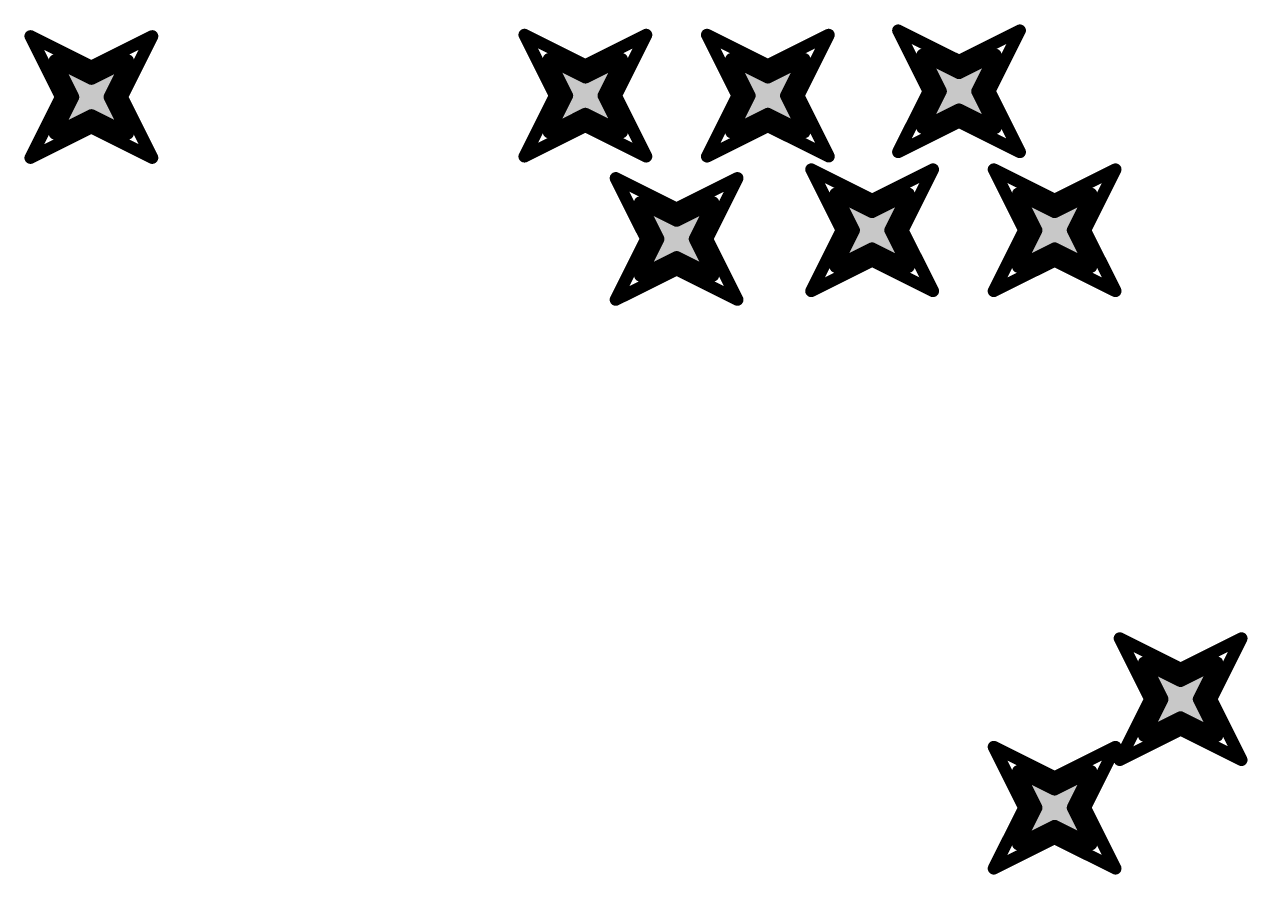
# Model space of a CAD drawing. Header units: inches. Extents: x 0 to 17, y 0 to 4.
# Drawn here: x 2.9025 to 3.1795, y 0.7959 to 0.9886 of the extents above; entities that cross this region are included whole.
import ezdxf

# ---------------------------------------------------------------- set-up
doc = ezdxf.new("R2010")
doc.units = ezdxf.units.IN
doc.header["$MEASUREMENT"] = 0
doc.layers.add('Drill Drawing', color=1, linetype='Continuous')
doc.layers.add('Via Holes', color=16, linetype='Continuous')

msp = doc.modelspace()

# ---------------------------------------------------------------- hatches: boundary and pattern name
at = {"layer": 'Via Holes'}
h = msp.add_hatch(color=7, dxfattribs=at)
edge = h.paths.add_edge_path()
edge.add_arc((3.11417, 0.97343), 0.00787, 0, 360)
h = msp.add_hatch(color=7, dxfattribs=at)
edge = h.paths.add_edge_path()
edge.add_arc((2.91763, 0.97213), 0.00787, 0, 360)
h = msp.add_hatch(color=7, dxfattribs=at)
edge = h.paths.add_edge_path()
edge.add_arc((3.02953, 0.97244), 0.00787, 0, 360)
h = msp.add_hatch(color=7, dxfattribs=at)
edge = h.paths.add_edge_path()
edge.add_arc((3.07087, 0.97244), 0.00787, 0, 360)
h = msp.add_hatch(color=7, dxfattribs=at)
edge = h.paths.add_edge_path()
edge.add_arc((3.0502, 0.93996), 0.00787, 0, 360)
h = msp.add_hatch(color=7, dxfattribs=at)
edge = h.paths.add_edge_path()
edge.add_arc((3.09449, 0.94193), 0.00787, 0, 360)
h = msp.add_hatch(color=7, dxfattribs=at)
edge = h.paths.add_edge_path()
edge.add_arc((3.13583, 0.94193), 0.00787, 0, 360)
h = msp.add_hatch(color=7, dxfattribs=at)
edge = h.paths.add_edge_path()
edge.add_arc((3.16437, 0.83563), 0.00787, 0, 360)
h = msp.add_hatch(color=7, dxfattribs=at)
edge = h.paths.add_edge_path()
edge.add_arc((3.13583, 0.81102), 0.00787, 0, 360)

# ---------------------------------------------------------------- linework, layer by layer
at = {"layer": 'Drill Drawing'}
for points in [[(2.90385, 0.98591, 0.00276, 0.00276, 0), (2.91763, 0.97902, 0.00276, 0.00276, 0)], [(2.90385, 0.98591, 0.00276, 0.00276, 0), (2.91074, 0.97213, 0.00276, 0.00276, 0)], [(2.91763, 0.97902, 0.00276, 0.00276, 0), (2.93141, 0.98591, 0.00276, 0.00276, 0)], [(2.92452, 0.97213, 0.00276, 0.00276, 0), (2.93141, 0.98591, 0.00276, 0.00276, 0)], [(3.01575, 0.98622, 0.00276, 0.00276, 0), (3.02953, 0.97933, 0.00276, 0.00276, 0)], [(3.01575, 0.98622, 0.00276, 0.00276, 0), (3.02264, 0.97244, 0.00276, 0.00276, 0)], [(3.02953, 0.97933, 0.00276, 0.00276, 0), (3.04331, 0.98622, 0.00276, 0.00276, 0)], [(3.03642, 0.97244, 0.00276, 0.00276, 0), (3.04331, 0.98622, 0.00276, 0.00276, 0)], [(3.05709, 0.98622, 0.00276, 0.00276, 0), (3.07087, 0.97933, 0.00276, 0.00276, 0)], [(3.05709, 0.98622, 0.00276, 0.00276, 0), (3.06398, 0.97244, 0.00276, 0.00276, 0)], [(3.07087, 0.97933, 0.00276, 0.00276, 0), (3.08465, 0.98622, 0.00276, 0.00276, 0)], [(3.07776, 0.97244, 0.00276, 0.00276, 0), (3.08465, 0.98622, 0.00276, 0.00276, 0)], [(3.10039, 0.98721, 0.00276, 0.00276, 0), (3.11417, 0.98032, 0.00276, 0.00276, 0)], [(3.10039, 0.98721, 0.00276, 0.00276, 0), (3.10728, 0.97343, 0.00276, 0.00276, 0)], [(3.11417, 0.98032, 0.00276, 0.00276, 0), (3.12795, 0.98721, 0.00276, 0.00276, 0)], [(3.12106, 0.97343, 0.00276, 0.00276, 0), (3.12795, 0.98721, 0.00276, 0.00276, 0)], [(2.90936, 0.9804, 0.00276, 0.00276, 0), (2.91763, 0.97627, 0.00276, 0.00276, 0)], [(2.90936, 0.9804, 0.00276, 0.00276, 0), (2.9135, 0.97213, 0.00276, 0.00276, 0)], [(2.91763, 0.97627, 0.00276, 0.00276, 0), (2.9259, 0.9804, 0.00276, 0.00276, 0)], [(2.92176, 0.97213, 0.00276, 0.00276, 0), (2.9259, 0.9804, 0.00276, 0.00276, 0)], [(3.02126, 0.98071, 0.00276, 0.00276, 0), (3.02953, 0.97657, 0.00276, 0.00276, 0)], [(3.02126, 0.98071, 0.00276, 0.00276, 0), (3.02539, 0.97244, 0.00276, 0.00276, 0)], [(3.02953, 0.97657, 0.00276, 0.00276, 0), (3.0378, 0.98071, 0.00276, 0.00276, 0)], [(3.03366, 0.97244, 0.00276, 0.00276, 0), (3.0378, 0.98071, 0.00276, 0.00276, 0)], [(3.0626, 0.98071, 0.00276, 0.00276, 0), (3.07087, 0.97657, 0.00276, 0.00276, 0)], [(3.0626, 0.98071, 0.00276, 0.00276, 0), (3.06673, 0.97244, 0.00276, 0.00276, 0)], [(3.07087, 0.97657, 0.00276, 0.00276, 0), (3.07913, 0.98071, 0.00276, 0.00276, 0)], [(3.075, 0.97244, 0.00276, 0.00276, 0), (3.07913, 0.98071, 0.00276, 0.00276, 0)], [(3.10591, 0.98169, 0.00276, 0.00276, 0), (3.11417, 0.97756, 0.00276, 0.00276, 0)], [(3.10591, 0.98169, 0.00276, 0.00276, 0), (3.11004, 0.97343, 0.00276, 0.00276, 0)], [(3.11417, 0.97756, 0.00276, 0.00276, 0), (3.12244, 0.98169, 0.00276, 0.00276, 0)], [(3.11831, 0.97343, 0.00276, 0.00276, 0), (3.12244, 0.98169, 0.00276, 0.00276, 0)], [(2.90385, 0.95835, 0.00276, 0.00276, 0), (2.91074, 0.97213, 0.00276, 0.00276, 0)], [(2.90936, 0.96387, 0.00276, 0.00276, 0), (2.9135, 0.97213, 0.00276, 0.00276, 0)], [(2.92176, 0.97213, 0.00276, 0.00276, 0), (2.9259, 0.96387, 0.00276, 0.00276, 0)], [(2.92452, 0.97213, 0.00276, 0.00276, 0), (2.93141, 0.95835, 0.00276, 0.00276, 0)], [(3.01575, 0.95866, 0.00276, 0.00276, 0), (3.02264, 0.97244, 0.00276, 0.00276, 0)], [(3.02126, 0.96417, 0.00276, 0.00276, 0), (3.02539, 0.97244, 0.00276, 0.00276, 0)], [(3.03366, 0.97244, 0.00276, 0.00276, 0), (3.0378, 0.96417, 0.00276, 0.00276, 0)], [(3.03642, 0.97244, 0.00276, 0.00276, 0), (3.04331, 0.95866, 0.00276, 0.00276, 0)], [(3.05709, 0.95866, 0.00276, 0.00276, 0), (3.06398, 0.97244, 0.00276, 0.00276, 0)], [(3.0626, 0.96417, 0.00276, 0.00276, 0), (3.06673, 0.97244, 0.00276, 0.00276, 0)], [(3.075, 0.97244, 0.00276, 0.00276, 0), (3.07913, 0.96417, 0.00276, 0.00276, 0)], [(3.07776, 0.97244, 0.00276, 0.00276, 0), (3.08465, 0.95866, 0.00276, 0.00276, 0)], [(3.10039, 0.95965, 0.00276, 0.00276, 0), (3.10728, 0.97343, 0.00276, 0.00276, 0)], [(3.10591, 0.96516, 0.00276, 0.00276, 0), (3.11004, 0.97343, 0.00276, 0.00276, 0)], [(3.11831, 0.97343, 0.00276, 0.00276, 0), (3.12244, 0.96516, 0.00276, 0.00276, 0)], [(3.12106, 0.97343, 0.00276, 0.00276, 0), (3.12795, 0.95965, 0.00276, 0.00276, 0)], [(3.10591, 0.96516, 0.00276, 0.00276, 0), (3.11417, 0.96929, 0.00276, 0.00276, 0)], [(3.11417, 0.96929, 0.00276, 0.00276, 0), (3.12244, 0.96516, 0.00276, 0.00276, 0)], [(2.90936, 0.96387, 0.00276, 0.00276, 0), (2.91763, 0.968, 0.00276, 0.00276, 0)], [(2.91763, 0.968, 0.00276, 0.00276, 0), (2.9259, 0.96387, 0.00276, 0.00276, 0)], [(3.01575, 0.95866, 0.00276, 0.00276, 0), (3.02953, 0.96555, 0.00276, 0.00276, 0)], [(3.02126, 0.96417, 0.00276, 0.00276, 0), (3.02953, 0.96831, 0.00276, 0.00276, 0)], [(3.02953, 0.96831, 0.00276, 0.00276, 0), (3.0378, 0.96417, 0.00276, 0.00276, 0)], [(3.02953, 0.96555, 0.00276, 0.00276, 0), (3.04331, 0.95866, 0.00276, 0.00276, 0)], [(3.05709, 0.95866, 0.00276, 0.00276, 0), (3.07087, 0.96555, 0.00276, 0.00276, 0)], [(3.0626, 0.96417, 0.00276, 0.00276, 0), (3.07087, 0.96831, 0.00276, 0.00276, 0)], [(3.07087, 0.96831, 0.00276, 0.00276, 0), (3.07913, 0.96417, 0.00276, 0.00276, 0)], [(3.07087, 0.96555, 0.00276, 0.00276, 0), (3.08465, 0.95866, 0.00276, 0.00276, 0)], [(3.10039, 0.95965, 0.00276, 0.00276, 0), (3.11417, 0.96654, 0.00276, 0.00276, 0)], [(3.11417, 0.96654, 0.00276, 0.00276, 0), (3.12795, 0.95965, 0.00276, 0.00276, 0)], [(2.90385, 0.95835, 0.00276, 0.00276, 0), (2.91763, 0.96524, 0.00276, 0.00276, 0)], [(2.91763, 0.96524, 0.00276, 0.00276, 0), (2.93141, 0.95835, 0.00276, 0.00276, 0)], [(3.08071, 0.95571, 0.00276, 0.00276, 0), (3.09449, 0.94882, 0.00276, 0.00276, 0)], [(3.08071, 0.95571, 0.00276, 0.00276, 0), (3.0876, 0.94193, 0.00276, 0.00276, 0)], [(3.09449, 0.94882, 0.00276, 0.00276, 0), (3.10827, 0.95571, 0.00276, 0.00276, 0)], [(3.10138, 0.94193, 0.00276, 0.00276, 0), (3.10827, 0.95571, 0.00276, 0.00276, 0)], [(3.12205, 0.95571, 0.00276, 0.00276, 0), (3.13583, 0.94882, 0.00276, 0.00276, 0)], [(3.12205, 0.95571, 0.00276, 0.00276, 0), (3.12894, 0.94193, 0.00276, 0.00276, 0)], [(3.13583, 0.94882, 0.00276, 0.00276, 0), (3.14961, 0.95571, 0.00276, 0.00276, 0)], [(3.14272, 0.94193, 0.00276, 0.00276, 0), (3.14961, 0.95571, 0.00276, 0.00276, 0)], [(3.03642, 0.95374, 0.00276, 0.00276, 0), (3.0502, 0.94685, 0.00276, 0.00276, 0)], [(3.03642, 0.95374, 0.00276, 0.00276, 0), (3.04331, 0.93996, 0.00276, 0.00276, 0)], [(3.0502, 0.94685, 0.00276, 0.00276, 0), (3.06398, 0.95374, 0.00276, 0.00276, 0)], [(3.05709, 0.93996, 0.00276, 0.00276, 0), (3.06398, 0.95374, 0.00276, 0.00276, 0)], [(3.08622, 0.9502, 0.00276, 0.00276, 0), (3.09449, 0.94606, 0.00276, 0.00276, 0)], [(3.08622, 0.9502, 0.00276, 0.00276, 0), (3.09035, 0.94193, 0.00276, 0.00276, 0)], [(3.09449, 0.94606, 0.00276, 0.00276, 0), (3.10276, 0.9502, 0.00276, 0.00276, 0)], [(3.09862, 0.94193, 0.00276, 0.00276, 0), (3.10276, 0.9502, 0.00276, 0.00276, 0)], [(3.12756, 0.9502, 0.00276, 0.00276, 0), (3.13583, 0.94606, 0.00276, 0.00276, 0)], [(3.12756, 0.9502, 0.00276, 0.00276, 0), (3.13169, 0.94193, 0.00276, 0.00276, 0)], [(3.13583, 0.94606, 0.00276, 0.00276, 0), (3.14409, 0.9502, 0.00276, 0.00276, 0)], [(3.13996, 0.94193, 0.00276, 0.00276, 0), (3.14409, 0.9502, 0.00276, 0.00276, 0)], [(3.04193, 0.94823, 0.00276, 0.00276, 0), (3.0502, 0.94409, 0.00276, 0.00276, 0)], [(3.04193, 0.94823, 0.00276, 0.00276, 0), (3.04606, 0.93996, 0.00276, 0.00276, 0)], [(3.0502, 0.94409, 0.00276, 0.00276, 0), (3.05846, 0.94823, 0.00276, 0.00276, 0)], [(3.05433, 0.93996, 0.00276, 0.00276, 0), (3.05846, 0.94823, 0.00276, 0.00276, 0)], [(3.08071, 0.92815, 0.00276, 0.00276, 0), (3.0876, 0.94193, 0.00276, 0.00276, 0)], [(3.08622, 0.93366, 0.00276, 0.00276, 0), (3.09035, 0.94193, 0.00276, 0.00276, 0)], [(3.09862, 0.94193, 0.00276, 0.00276, 0), (3.10276, 0.93366, 0.00276, 0.00276, 0)], [(3.10138, 0.94193, 0.00276, 0.00276, 0), (3.10827, 0.92815, 0.00276, 0.00276, 0)], [(3.12205, 0.92815, 0.00276, 0.00276, 0), (3.12894, 0.94193, 0.00276, 0.00276, 0)], [(3.12756, 0.93366, 0.00276, 0.00276, 0), (3.13169, 0.94193, 0.00276, 0.00276, 0)], [(3.13996, 0.94193, 0.00276, 0.00276, 0), (3.14409, 0.93366, 0.00276, 0.00276, 0)], [(3.14272, 0.94193, 0.00276, 0.00276, 0), (3.14961, 0.92815, 0.00276, 0.00276, 0)], [(3.03642, 0.92618, 0.00276, 0.00276, 0), (3.04331, 0.93996, 0.00276, 0.00276, 0)], [(3.04193, 0.93169, 0.00276, 0.00276, 0), (3.04606, 0.93996, 0.00276, 0.00276, 0)], [(3.05433, 0.93996, 0.00276, 0.00276, 0), (3.05846, 0.93169, 0.00276, 0.00276, 0)], [(3.05709, 0.93996, 0.00276, 0.00276, 0), (3.06398, 0.92618, 0.00276, 0.00276, 0)], [(3.04193, 0.93169, 0.00276, 0.00276, 0), (3.0502, 0.93583, 0.00276, 0.00276, 0)], [(3.0502, 0.93583, 0.00276, 0.00276, 0), (3.05846, 0.93169, 0.00276, 0.00276, 0)], [(3.08622, 0.93366, 0.00276, 0.00276, 0), (3.09449, 0.9378, 0.00276, 0.00276, 0)], [(3.09449, 0.9378, 0.00276, 0.00276, 0), (3.10276, 0.93366, 0.00276, 0.00276, 0)], [(3.12756, 0.93366, 0.00276, 0.00276, 0), (3.13583, 0.9378, 0.00276, 0.00276, 0)], [(3.13583, 0.9378, 0.00276, 0.00276, 0), (3.14409, 0.93366, 0.00276, 0.00276, 0)], [(3.03642, 0.92618, 0.00276, 0.00276, 0), (3.0502, 0.93307, 0.00276, 0.00276, 0)], [(3.0502, 0.93307, 0.00276, 0.00276, 0), (3.06398, 0.92618, 0.00276, 0.00276, 0)], [(3.08071, 0.92815, 0.00276, 0.00276, 0), (3.09449, 0.93504, 0.00276, 0.00276, 0)], [(3.09449, 0.93504, 0.00276, 0.00276, 0), (3.10827, 0.92815, 0.00276, 0.00276, 0)], [(3.12205, 0.92815, 0.00276, 0.00276, 0), (3.13583, 0.93504, 0.00276, 0.00276, 0)], [(3.13583, 0.93504, 0.00276, 0.00276, 0), (3.14961, 0.92815, 0.00276, 0.00276, 0)], [(3.15059, 0.84941, 0.00276, 0.00276, 0), (3.16437, 0.84252, 0.00276, 0.00276, 0)], [(3.15059, 0.84941, 0.00276, 0.00276, 0), (3.15748, 0.83563, 0.00276, 0.00276, 0)], [(3.16437, 0.84252, 0.00276, 0.00276, 0), (3.17815, 0.84941, 0.00276, 0.00276, 0)], [(3.17126, 0.83563, 0.00276, 0.00276, 0), (3.17815, 0.84941, 0.00276, 0.00276, 0)], [(3.1561, 0.8439, 0.00276, 0.00276, 0), (3.16437, 0.83976, 0.00276, 0.00276, 0)], [(3.1561, 0.8439, 0.00276, 0.00276, 0), (3.16024, 0.83563, 0.00276, 0.00276, 0)], [(3.16437, 0.83976, 0.00276, 0.00276, 0), (3.17264, 0.8439, 0.00276, 0.00276, 0)], [(3.1685, 0.83563, 0.00276, 0.00276, 0), (3.17264, 0.8439, 0.00276, 0.00276, 0)], [(3.15059, 0.82185, 0.00276, 0.00276, 0), (3.15748, 0.83563, 0.00276, 0.00276, 0)], [(3.1561, 0.82736, 0.00276, 0.00276, 0), (3.16024, 0.83563, 0.00276, 0.00276, 0)], [(3.1685, 0.83563, 0.00276, 0.00276, 0), (3.17264, 0.82736, 0.00276, 0.00276, 0)], [(3.17126, 0.83563, 0.00276, 0.00276, 0), (3.17815, 0.82185, 0.00276, 0.00276, 0)], [(3.1561, 0.82736, 0.00276, 0.00276, 0), (3.16437, 0.8315, 0.00276, 0.00276, 0)], [(3.16437, 0.8315, 0.00276, 0.00276, 0), (3.17264, 0.82736, 0.00276, 0.00276, 0)], [(3.15059, 0.82185, 0.00276, 0.00276, 0), (3.16437, 0.82874, 0.00276, 0.00276, 0)], [(3.16437, 0.82874, 0.00276, 0.00276, 0), (3.17815, 0.82185, 0.00276, 0.00276, 0)], [(3.12205, 0.8248, 0.00276, 0.00276, 0), (3.13583, 0.81791, 0.00276, 0.00276, 0)], [(3.12205, 0.8248, 0.00276, 0.00276, 0), (3.12894, 0.81102, 0.00276, 0.00276, 0)], [(3.13583, 0.81791, 0.00276, 0.00276, 0), (3.14961, 0.8248, 0.00276, 0.00276, 0)], [(3.14272, 0.81102, 0.00276, 0.00276, 0), (3.14961, 0.8248, 0.00276, 0.00276, 0)], [(3.12756, 0.81929, 0.00276, 0.00276, 0), (3.13583, 0.81516, 0.00276, 0.00276, 0)], [(3.12756, 0.81929, 0.00276, 0.00276, 0), (3.13169, 0.81102, 0.00276, 0.00276, 0)], [(3.13583, 0.81516, 0.00276, 0.00276, 0), (3.14409, 0.81929, 0.00276, 0.00276, 0)], [(3.13996, 0.81102, 0.00276, 0.00276, 0), (3.14409, 0.81929, 0.00276, 0.00276, 0)], [(3.12205, 0.79724, 0.00276, 0.00276, 0), (3.12894, 0.81102, 0.00276, 0.00276, 0)], [(3.12756, 0.80276, 0.00276, 0.00276, 0), (3.13169, 0.81102, 0.00276, 0.00276, 0)], [(3.13996, 0.81102, 0.00276, 0.00276, 0), (3.14409, 0.80276, 0.00276, 0.00276, 0)], [(3.14272, 0.81102, 0.00276, 0.00276, 0), (3.14961, 0.79724, 0.00276, 0.00276, 0)], [(3.12756, 0.80276, 0.00276, 0.00276, 0), (3.13583, 0.80689, 0.00276, 0.00276, 0)], [(3.13583, 0.80689, 0.00276, 0.00276, 0), (3.14409, 0.80276, 0.00276, 0.00276, 0)], [(3.12205, 0.79724, 0.00276, 0.00276, 0), (3.13583, 0.80413, 0.00276, 0.00276, 0)], [(3.13583, 0.80413, 0.00276, 0.00276, 0), (3.14961, 0.79724, 0.00276, 0.00276, 0)]]:
    msp.add_lwpolyline(points, format="xyseb", dxfattribs=at)
for points in [[(2.90316, 0.98591, 0.00138, 0.00138, 1), (2.90454, 0.98591, 0.00138, 0.00138, 1)], [(2.90316, 0.98591, 0.00138, 0.00138, 1), (2.90454, 0.98591, 0.00138, 0.00138, 1)], [(2.93072, 0.98591, 0.00138, 0.00138, 1), (2.9321, 0.98591, 0.00138, 0.00138, 1)], [(2.93072, 0.98591, 0.00138, 0.00138, 1), (2.9321, 0.98591, 0.00138, 0.00138, 1)], [(3.01506, 0.98622, 0.00138, 0.00138, 1), (3.01644, 0.98622, 0.00138, 0.00138, 1)], [(3.01506, 0.98622, 0.00138, 0.00138, 1), (3.01644, 0.98622, 0.00138, 0.00138, 1)], [(3.04262, 0.98622, 0.00138, 0.00138, 1), (3.044, 0.98622, 0.00138, 0.00138, 1)], [(3.04262, 0.98622, 0.00138, 0.00138, 1), (3.044, 0.98622, 0.00138, 0.00138, 1)], [(3.0564, 0.98622, 0.00138, 0.00138, 1), (3.05778, 0.98622, 0.00138, 0.00138, 1)], [(3.0564, 0.98622, 0.00138, 0.00138, 1), (3.05778, 0.98622, 0.00138, 0.00138, 1)], [(3.08396, 0.98622, 0.00138, 0.00138, 1), (3.08533, 0.98622, 0.00138, 0.00138, 1)], [(3.08396, 0.98622, 0.00138, 0.00138, 1), (3.08533, 0.98622, 0.00138, 0.00138, 1)], [(3.09971, 0.98721, 0.00138, 0.00138, 1), (3.10108, 0.98721, 0.00138, 0.00138, 1)], [(3.09971, 0.98721, 0.00138, 0.00138, 1), (3.10108, 0.98721, 0.00138, 0.00138, 1)], [(3.12726, 0.98721, 0.00138, 0.00138, 1), (3.12864, 0.98721, 0.00138, 0.00138, 1)], [(3.12726, 0.98721, 0.00138, 0.00138, 1), (3.12864, 0.98721, 0.00138, 0.00138, 1)], [(2.90867, 0.9804, 0.00138, 0.00138, 1), (2.91005, 0.9804, 0.00138, 0.00138, 1)], [(2.90867, 0.9804, 0.00138, 0.00138, 1), (2.91005, 0.9804, 0.00138, 0.00138, 1)], [(2.92521, 0.9804, 0.00138, 0.00138, 1), (2.92659, 0.9804, 0.00138, 0.00138, 1)], [(2.92521, 0.9804, 0.00138, 0.00138, 1), (2.92659, 0.9804, 0.00138, 0.00138, 1)], [(3.02057, 0.98071, 0.00138, 0.00138, 1), (3.02195, 0.98071, 0.00138, 0.00138, 1)], [(3.02057, 0.98071, 0.00138, 0.00138, 1), (3.02195, 0.98071, 0.00138, 0.00138, 1)], [(3.03711, 0.98071, 0.00138, 0.00138, 1), (3.03848, 0.98071, 0.00138, 0.00138, 1)], [(3.03711, 0.98071, 0.00138, 0.00138, 1), (3.03848, 0.98071, 0.00138, 0.00138, 1)], [(3.06191, 0.98071, 0.00138, 0.00138, 1), (3.06329, 0.98071, 0.00138, 0.00138, 1)], [(3.06191, 0.98071, 0.00138, 0.00138, 1), (3.06329, 0.98071, 0.00138, 0.00138, 1)], [(3.07844, 0.98071, 0.00138, 0.00138, 1), (3.07982, 0.98071, 0.00138, 0.00138, 1)], [(3.07844, 0.98071, 0.00138, 0.00138, 1), (3.07982, 0.98071, 0.00138, 0.00138, 1)], [(3.10522, 0.98169, 0.00138, 0.00138, 1), (3.1066, 0.98169, 0.00138, 0.00138, 1)], [(3.10522, 0.98169, 0.00138, 0.00138, 1), (3.1066, 0.98169, 0.00138, 0.00138, 1)], [(3.11348, 0.98032, 0.00138, 0.00138, 1), (3.11486, 0.98032, 0.00138, 0.00138, 1)], [(3.11348, 0.98032, 0.00138, 0.00138, 1), (3.11486, 0.98032, 0.00138, 0.00138, 1)], [(3.12175, 0.98169, 0.00138, 0.00138, 1), (3.12313, 0.98169, 0.00138, 0.00138, 1)], [(3.12175, 0.98169, 0.00138, 0.00138, 1), (3.12313, 0.98169, 0.00138, 0.00138, 1)], [(2.91694, 0.97902, 0.00138, 0.00138, 1), (2.91832, 0.97902, 0.00138, 0.00138, 1)], [(2.91694, 0.97902, 0.00138, 0.00138, 1), (2.91832, 0.97902, 0.00138, 0.00138, 1)], [(3.02884, 0.97933, 0.00138, 0.00138, 1), (3.03022, 0.97933, 0.00138, 0.00138, 1)], [(3.02884, 0.97933, 0.00138, 0.00138, 1), (3.03022, 0.97933, 0.00138, 0.00138, 1)], [(3.07018, 0.97933, 0.00138, 0.00138, 1), (3.07156, 0.97933, 0.00138, 0.00138, 1)], [(3.07018, 0.97933, 0.00138, 0.00138, 1), (3.07156, 0.97933, 0.00138, 0.00138, 1)], [(3.11348, 0.97756, 0.00138, 0.00138, 1), (3.11486, 0.97756, 0.00138, 0.00138, 1)], [(3.11348, 0.97756, 0.00138, 0.00138, 1), (3.11486, 0.97756, 0.00138, 0.00138, 1)], [(2.91694, 0.97627, 0.00138, 0.00138, 1), (2.91832, 0.97627, 0.00138, 0.00138, 1)], [(2.91694, 0.97627, 0.00138, 0.00138, 1), (2.91832, 0.97627, 0.00138, 0.00138, 1)], [(3.02884, 0.97657, 0.00138, 0.00138, 1), (3.03022, 0.97657, 0.00138, 0.00138, 1)], [(3.02884, 0.97657, 0.00138, 0.00138, 1), (3.03022, 0.97657, 0.00138, 0.00138, 1)], [(3.07018, 0.97657, 0.00138, 0.00138, 1), (3.07156, 0.97657, 0.00138, 0.00138, 1)], [(3.07018, 0.97657, 0.00138, 0.00138, 1), (3.07156, 0.97657, 0.00138, 0.00138, 1)], [(2.91005, 0.97213, 0.00138, 0.00138, 1), (2.91143, 0.97213, 0.00138, 0.00138, 1)], [(2.91005, 0.97213, 0.00138, 0.00138, 1), (2.91143, 0.97213, 0.00138, 0.00138, 1)], [(2.91281, 0.97213, 0.00138, 0.00138, 1), (2.91419, 0.97213, 0.00138, 0.00138, 1)], [(2.91281, 0.97213, 0.00138, 0.00138, 1), (2.91419, 0.97213, 0.00138, 0.00138, 1)], [(2.92108, 0.97213, 0.00138, 0.00138, 1), (2.92245, 0.97213, 0.00138, 0.00138, 1)], [(2.92108, 0.97213, 0.00138, 0.00138, 1), (2.92245, 0.97213, 0.00138, 0.00138, 1)], [(2.92383, 0.97213, 0.00138, 0.00138, 1), (2.92521, 0.97213, 0.00138, 0.00138, 1)], [(2.92383, 0.97213, 0.00138, 0.00138, 1), (2.92521, 0.97213, 0.00138, 0.00138, 1)], [(3.02195, 0.97244, 0.00138, 0.00138, 1), (3.02333, 0.97244, 0.00138, 0.00138, 1)], [(3.02195, 0.97244, 0.00138, 0.00138, 1), (3.02333, 0.97244, 0.00138, 0.00138, 1)], [(3.02471, 0.97244, 0.00138, 0.00138, 1), (3.02608, 0.97244, 0.00138, 0.00138, 1)], [(3.02471, 0.97244, 0.00138, 0.00138, 1), (3.02608, 0.97244, 0.00138, 0.00138, 1)], [(3.03297, 0.97244, 0.00138, 0.00138, 1), (3.03435, 0.97244, 0.00138, 0.00138, 1)], [(3.03297, 0.97244, 0.00138, 0.00138, 1), (3.03435, 0.97244, 0.00138, 0.00138, 1)], [(3.03573, 0.97244, 0.00138, 0.00138, 1), (3.03711, 0.97244, 0.00138, 0.00138, 1)], [(3.03573, 0.97244, 0.00138, 0.00138, 1), (3.03711, 0.97244, 0.00138, 0.00138, 1)], [(3.06329, 0.97244, 0.00138, 0.00138, 1), (3.06467, 0.97244, 0.00138, 0.00138, 1)], [(3.06329, 0.97244, 0.00138, 0.00138, 1), (3.06467, 0.97244, 0.00138, 0.00138, 1)], [(3.06604, 0.97244, 0.00138, 0.00138, 1), (3.06742, 0.97244, 0.00138, 0.00138, 1)], [(3.06604, 0.97244, 0.00138, 0.00138, 1), (3.06742, 0.97244, 0.00138, 0.00138, 1)], [(3.07431, 0.97244, 0.00138, 0.00138, 1), (3.07569, 0.97244, 0.00138, 0.00138, 1)], [(3.07431, 0.97244, 0.00138, 0.00138, 1), (3.07569, 0.97244, 0.00138, 0.00138, 1)], [(3.07707, 0.97244, 0.00138, 0.00138, 1), (3.07844, 0.97244, 0.00138, 0.00138, 1)], [(3.07707, 0.97244, 0.00138, 0.00138, 1), (3.07844, 0.97244, 0.00138, 0.00138, 1)], [(3.1066, 0.97343, 0.00138, 0.00138, 1), (3.10797, 0.97343, 0.00138, 0.00138, 1)], [(3.1066, 0.97343, 0.00138, 0.00138, 1), (3.10797, 0.97343, 0.00138, 0.00138, 1)], [(3.10935, 0.97343, 0.00138, 0.00138, 1), (3.11073, 0.97343, 0.00138, 0.00138, 1)], [(3.10935, 0.97343, 0.00138, 0.00138, 1), (3.11073, 0.97343, 0.00138, 0.00138, 1)], [(3.11762, 0.97343, 0.00138, 0.00138, 1), (3.119, 0.97343, 0.00138, 0.00138, 1)], [(3.11762, 0.97343, 0.00138, 0.00138, 1), (3.119, 0.97343, 0.00138, 0.00138, 1)], [(3.12037, 0.97343, 0.00138, 0.00138, 1), (3.12175, 0.97343, 0.00138, 0.00138, 1)], [(3.12037, 0.97343, 0.00138, 0.00138, 1), (3.12175, 0.97343, 0.00138, 0.00138, 1)], [(3.11348, 0.96929, 0.00138, 0.00138, 1), (3.11486, 0.96929, 0.00138, 0.00138, 1)], [(3.11348, 0.96929, 0.00138, 0.00138, 1), (3.11486, 0.96929, 0.00138, 0.00138, 1)], [(2.91694, 0.968, 0.00138, 0.00138, 1), (2.91832, 0.968, 0.00138, 0.00138, 1)], [(2.91694, 0.968, 0.00138, 0.00138, 1), (2.91832, 0.968, 0.00138, 0.00138, 1)], [(3.02884, 0.96831, 0.00138, 0.00138, 1), (3.03022, 0.96831, 0.00138, 0.00138, 1)], [(3.02884, 0.96831, 0.00138, 0.00138, 1), (3.03022, 0.96831, 0.00138, 0.00138, 1)], [(3.02884, 0.96555, 0.00138, 0.00138, 1), (3.03022, 0.96555, 0.00138, 0.00138, 1)], [(3.02884, 0.96555, 0.00138, 0.00138, 1), (3.03022, 0.96555, 0.00138, 0.00138, 1)], [(3.07018, 0.96831, 0.00138, 0.00138, 1), (3.07156, 0.96831, 0.00138, 0.00138, 1)], [(3.07018, 0.96831, 0.00138, 0.00138, 1), (3.07156, 0.96831, 0.00138, 0.00138, 1)], [(3.07018, 0.96555, 0.00138, 0.00138, 1), (3.07156, 0.96555, 0.00138, 0.00138, 1)], [(3.07018, 0.96555, 0.00138, 0.00138, 1), (3.07156, 0.96555, 0.00138, 0.00138, 1)], [(3.11348, 0.96654, 0.00138, 0.00138, 1), (3.11486, 0.96654, 0.00138, 0.00138, 1)], [(3.11348, 0.96654, 0.00138, 0.00138, 1), (3.11486, 0.96654, 0.00138, 0.00138, 1)], [(2.90867, 0.96387, 0.00138, 0.00138, 1), (2.91005, 0.96387, 0.00138, 0.00138, 1)], [(2.90867, 0.96387, 0.00138, 0.00138, 1), (2.91005, 0.96387, 0.00138, 0.00138, 1)], [(2.91694, 0.96524, 0.00138, 0.00138, 1), (2.91832, 0.96524, 0.00138, 0.00138, 1)], [(2.91694, 0.96524, 0.00138, 0.00138, 1), (2.91832, 0.96524, 0.00138, 0.00138, 1)], [(2.92521, 0.96387, 0.00138, 0.00138, 1), (2.92659, 0.96387, 0.00138, 0.00138, 1)], [(2.92521, 0.96387, 0.00138, 0.00138, 1), (2.92659, 0.96387, 0.00138, 0.00138, 1)], [(3.02057, 0.96417, 0.00138, 0.00138, 1), (3.02195, 0.96417, 0.00138, 0.00138, 1)], [(3.02057, 0.96417, 0.00138, 0.00138, 1), (3.02195, 0.96417, 0.00138, 0.00138, 1)], [(3.03711, 0.96417, 0.00138, 0.00138, 1), (3.03848, 0.96417, 0.00138, 0.00138, 1)], [(3.03711, 0.96417, 0.00138, 0.00138, 1), (3.03848, 0.96417, 0.00138, 0.00138, 1)], [(3.06191, 0.96417, 0.00138, 0.00138, 1), (3.06329, 0.96417, 0.00138, 0.00138, 1)], [(3.06191, 0.96417, 0.00138, 0.00138, 1), (3.06329, 0.96417, 0.00138, 0.00138, 1)], [(3.07844, 0.96417, 0.00138, 0.00138, 1), (3.07982, 0.96417, 0.00138, 0.00138, 1)], [(3.07844, 0.96417, 0.00138, 0.00138, 1), (3.07982, 0.96417, 0.00138, 0.00138, 1)], [(3.10522, 0.96516, 0.00138, 0.00138, 1), (3.1066, 0.96516, 0.00138, 0.00138, 1)], [(3.10522, 0.96516, 0.00138, 0.00138, 1), (3.1066, 0.96516, 0.00138, 0.00138, 1)], [(3.12175, 0.96516, 0.00138, 0.00138, 1), (3.12313, 0.96516, 0.00138, 0.00138, 1)], [(3.12175, 0.96516, 0.00138, 0.00138, 1), (3.12313, 0.96516, 0.00138, 0.00138, 1)], [(2.90316, 0.95835, 0.00138, 0.00138, 1), (2.90454, 0.95835, 0.00138, 0.00138, 1)], [(2.90316, 0.95835, 0.00138, 0.00138, 1), (2.90454, 0.95835, 0.00138, 0.00138, 1)], [(2.93072, 0.95835, 0.00138, 0.00138, 1), (2.9321, 0.95835, 0.00138, 0.00138, 1)], [(2.93072, 0.95835, 0.00138, 0.00138, 1), (2.9321, 0.95835, 0.00138, 0.00138, 1)], [(3.01506, 0.95866, 0.00138, 0.00138, 1), (3.01644, 0.95866, 0.00138, 0.00138, 1)], [(3.01506, 0.95866, 0.00138, 0.00138, 1), (3.01644, 0.95866, 0.00138, 0.00138, 1)], [(3.04262, 0.95866, 0.00138, 0.00138, 1), (3.044, 0.95866, 0.00138, 0.00138, 1)], [(3.04262, 0.95866, 0.00138, 0.00138, 1), (3.044, 0.95866, 0.00138, 0.00138, 1)], [(3.0564, 0.95866, 0.00138, 0.00138, 1), (3.05778, 0.95866, 0.00138, 0.00138, 1)], [(3.0564, 0.95866, 0.00138, 0.00138, 1), (3.05778, 0.95866, 0.00138, 0.00138, 1)], [(3.08396, 0.95866, 0.00138, 0.00138, 1), (3.08533, 0.95866, 0.00138, 0.00138, 1)], [(3.08396, 0.95866, 0.00138, 0.00138, 1), (3.08533, 0.95866, 0.00138, 0.00138, 1)], [(3.09971, 0.95965, 0.00138, 0.00138, 1), (3.10108, 0.95965, 0.00138, 0.00138, 1)], [(3.09971, 0.95965, 0.00138, 0.00138, 1), (3.10108, 0.95965, 0.00138, 0.00138, 1)], [(3.12726, 0.95965, 0.00138, 0.00138, 1), (3.12864, 0.95965, 0.00138, 0.00138, 1)], [(3.12726, 0.95965, 0.00138, 0.00138, 1), (3.12864, 0.95965, 0.00138, 0.00138, 1)], [(3.08002, 0.95571, 0.00138, 0.00138, 1), (3.0814, 0.95571, 0.00138, 0.00138, 1)], [(3.08002, 0.95571, 0.00138, 0.00138, 1), (3.0814, 0.95571, 0.00138, 0.00138, 1)], [(3.10758, 0.95571, 0.00138, 0.00138, 1), (3.10896, 0.95571, 0.00138, 0.00138, 1)], [(3.10758, 0.95571, 0.00138, 0.00138, 1), (3.10896, 0.95571, 0.00138, 0.00138, 1)], [(3.12136, 0.95571, 0.00138, 0.00138, 1), (3.12274, 0.95571, 0.00138, 0.00138, 1)], [(3.12136, 0.95571, 0.00138, 0.00138, 1), (3.12274, 0.95571, 0.00138, 0.00138, 1)], [(3.14892, 0.95571, 0.00138, 0.00138, 1), (3.15029, 0.95571, 0.00138, 0.00138, 1)], [(3.14892, 0.95571, 0.00138, 0.00138, 1), (3.15029, 0.95571, 0.00138, 0.00138, 1)], [(3.03573, 0.95374, 0.00138, 0.00138, 1), (3.03711, 0.95374, 0.00138, 0.00138, 1)], [(3.03573, 0.95374, 0.00138, 0.00138, 1), (3.03711, 0.95374, 0.00138, 0.00138, 1)], [(3.06329, 0.95374, 0.00138, 0.00138, 1), (3.06466, 0.95374, 0.00138, 0.00138, 1)], [(3.06329, 0.95374, 0.00138, 0.00138, 1), (3.06466, 0.95374, 0.00138, 0.00138, 1)], [(3.08553, 0.9502, 0.00138, 0.00138, 1), (3.08691, 0.9502, 0.00138, 0.00138, 1)], [(3.08553, 0.9502, 0.00138, 0.00138, 1), (3.08691, 0.9502, 0.00138, 0.00138, 1)], [(3.10207, 0.9502, 0.00138, 0.00138, 1), (3.10344, 0.9502, 0.00138, 0.00138, 1)], [(3.10207, 0.9502, 0.00138, 0.00138, 1), (3.10344, 0.9502, 0.00138, 0.00138, 1)], [(3.12687, 0.9502, 0.00138, 0.00138, 1), (3.12825, 0.9502, 0.00138, 0.00138, 1)], [(3.12687, 0.9502, 0.00138, 0.00138, 1), (3.12825, 0.9502, 0.00138, 0.00138, 1)], [(3.1434, 0.9502, 0.00138, 0.00138, 1), (3.14478, 0.9502, 0.00138, 0.00138, 1)], [(3.1434, 0.9502, 0.00138, 0.00138, 1), (3.14478, 0.9502, 0.00138, 0.00138, 1)], [(3.04124, 0.94823, 0.00138, 0.00138, 1), (3.04262, 0.94823, 0.00138, 0.00138, 1)], [(3.04124, 0.94823, 0.00138, 0.00138, 1), (3.04262, 0.94823, 0.00138, 0.00138, 1)], [(3.04951, 0.94685, 0.00138, 0.00138, 1), (3.05089, 0.94685, 0.00138, 0.00138, 1)], [(3.04951, 0.94685, 0.00138, 0.00138, 1), (3.05089, 0.94685, 0.00138, 0.00138, 1)], [(3.05777, 0.94823, 0.00138, 0.00138, 1), (3.05915, 0.94823, 0.00138, 0.00138, 1)], [(3.05777, 0.94823, 0.00138, 0.00138, 1), (3.05915, 0.94823, 0.00138, 0.00138, 1)], [(3.0938, 0.94882, 0.00138, 0.00138, 1), (3.09518, 0.94882, 0.00138, 0.00138, 1)], [(3.0938, 0.94882, 0.00138, 0.00138, 1), (3.09518, 0.94882, 0.00138, 0.00138, 1)], [(3.13514, 0.94882, 0.00138, 0.00138, 1), (3.13652, 0.94882, 0.00138, 0.00138, 1)], [(3.13514, 0.94882, 0.00138, 0.00138, 1), (3.13652, 0.94882, 0.00138, 0.00138, 1)], [(3.04951, 0.94409, 0.00138, 0.00138, 1), (3.05089, 0.94409, 0.00138, 0.00138, 1)], [(3.04951, 0.94409, 0.00138, 0.00138, 1), (3.05089, 0.94409, 0.00138, 0.00138, 1)], [(3.0938, 0.94606, 0.00138, 0.00138, 1), (3.09518, 0.94606, 0.00138, 0.00138, 1)], [(3.0938, 0.94606, 0.00138, 0.00138, 1), (3.09518, 0.94606, 0.00138, 0.00138, 1)], [(3.13514, 0.94606, 0.00138, 0.00138, 1), (3.13652, 0.94606, 0.00138, 0.00138, 1)], [(3.13514, 0.94606, 0.00138, 0.00138, 1), (3.13652, 0.94606, 0.00138, 0.00138, 1)], [(3.08691, 0.94193, 0.00138, 0.00138, 1), (3.08829, 0.94193, 0.00138, 0.00138, 1)], [(3.08691, 0.94193, 0.00138, 0.00138, 1), (3.08829, 0.94193, 0.00138, 0.00138, 1)], [(3.08967, 0.94193, 0.00138, 0.00138, 1), (3.09104, 0.94193, 0.00138, 0.00138, 1)], [(3.08967, 0.94193, 0.00138, 0.00138, 1), (3.09104, 0.94193, 0.00138, 0.00138, 1)], [(3.09793, 0.94193, 0.00138, 0.00138, 1), (3.09931, 0.94193, 0.00138, 0.00138, 1)], [(3.09793, 0.94193, 0.00138, 0.00138, 1), (3.09931, 0.94193, 0.00138, 0.00138, 1)], [(3.10069, 0.94193, 0.00138, 0.00138, 1), (3.10207, 0.94193, 0.00138, 0.00138, 1)], [(3.10069, 0.94193, 0.00138, 0.00138, 1), (3.10207, 0.94193, 0.00138, 0.00138, 1)], [(3.12825, 0.94193, 0.00138, 0.00138, 1), (3.12963, 0.94193, 0.00138, 0.00138, 1)], [(3.12825, 0.94193, 0.00138, 0.00138, 1), (3.12963, 0.94193, 0.00138, 0.00138, 1)], [(3.131, 0.94193, 0.00138, 0.00138, 1), (3.13238, 0.94193, 0.00138, 0.00138, 1)], [(3.131, 0.94193, 0.00138, 0.00138, 1), (3.13238, 0.94193, 0.00138, 0.00138, 1)], [(3.13927, 0.94193, 0.00138, 0.00138, 1), (3.14065, 0.94193, 0.00138, 0.00138, 1)], [(3.13927, 0.94193, 0.00138, 0.00138, 1), (3.14065, 0.94193, 0.00138, 0.00138, 1)], [(3.14203, 0.94193, 0.00138, 0.00138, 1), (3.1434, 0.94193, 0.00138, 0.00138, 1)], [(3.14203, 0.94193, 0.00138, 0.00138, 1), (3.1434, 0.94193, 0.00138, 0.00138, 1)], [(3.04262, 0.93996, 0.00138, 0.00138, 1), (3.044, 0.93996, 0.00138, 0.00138, 1)], [(3.04262, 0.93996, 0.00138, 0.00138, 1), (3.044, 0.93996, 0.00138, 0.00138, 1)], [(3.04537, 0.93996, 0.00138, 0.00138, 1), (3.04675, 0.93996, 0.00138, 0.00138, 1)], [(3.04537, 0.93996, 0.00138, 0.00138, 1), (3.04675, 0.93996, 0.00138, 0.00138, 1)], [(3.05364, 0.93996, 0.00138, 0.00138, 1), (3.05502, 0.93996, 0.00138, 0.00138, 1)], [(3.05364, 0.93996, 0.00138, 0.00138, 1), (3.05502, 0.93996, 0.00138, 0.00138, 1)], [(3.0564, 0.93996, 0.00138, 0.00138, 1), (3.05777, 0.93996, 0.00138, 0.00138, 1)], [(3.0564, 0.93996, 0.00138, 0.00138, 1), (3.05777, 0.93996, 0.00138, 0.00138, 1)], [(3.04951, 0.93583, 0.00138, 0.00138, 1), (3.05089, 0.93583, 0.00138, 0.00138, 1)], [(3.04951, 0.93583, 0.00138, 0.00138, 1), (3.05089, 0.93583, 0.00138, 0.00138, 1)], [(3.0938, 0.9378, 0.00138, 0.00138, 1), (3.09518, 0.9378, 0.00138, 0.00138, 1)], [(3.0938, 0.9378, 0.00138, 0.00138, 1), (3.09518, 0.9378, 0.00138, 0.00138, 1)], [(3.13514, 0.9378, 0.00138, 0.00138, 1), (3.13652, 0.9378, 0.00138, 0.00138, 1)], [(3.13514, 0.9378, 0.00138, 0.00138, 1), (3.13652, 0.9378, 0.00138, 0.00138, 1)], [(3.04951, 0.93307, 0.00138, 0.00138, 1), (3.05089, 0.93307, 0.00138, 0.00138, 1)], [(3.04951, 0.93307, 0.00138, 0.00138, 1), (3.05089, 0.93307, 0.00138, 0.00138, 1)], [(3.08553, 0.93366, 0.00138, 0.00138, 1), (3.08691, 0.93366, 0.00138, 0.00138, 1)], [(3.08553, 0.93366, 0.00138, 0.00138, 1), (3.08691, 0.93366, 0.00138, 0.00138, 1)], [(3.0938, 0.93504, 0.00138, 0.00138, 1), (3.09518, 0.93504, 0.00138, 0.00138, 1)], [(3.0938, 0.93504, 0.00138, 0.00138, 1), (3.09518, 0.93504, 0.00138, 0.00138, 1)], [(3.10207, 0.93366, 0.00138, 0.00138, 1), (3.10344, 0.93366, 0.00138, 0.00138, 1)], [(3.10207, 0.93366, 0.00138, 0.00138, 1), (3.10344, 0.93366, 0.00138, 0.00138, 1)], [(3.12687, 0.93366, 0.00138, 0.00138, 1), (3.12825, 0.93366, 0.00138, 0.00138, 1)], [(3.12687, 0.93366, 0.00138, 0.00138, 1), (3.12825, 0.93366, 0.00138, 0.00138, 1)], [(3.13514, 0.93504, 0.00138, 0.00138, 1), (3.13652, 0.93504, 0.00138, 0.00138, 1)], [(3.13514, 0.93504, 0.00138, 0.00138, 1), (3.13652, 0.93504, 0.00138, 0.00138, 1)], [(3.1434, 0.93366, 0.00138, 0.00138, 1), (3.14478, 0.93366, 0.00138, 0.00138, 1)], [(3.1434, 0.93366, 0.00138, 0.00138, 1), (3.14478, 0.93366, 0.00138, 0.00138, 1)], [(3.04124, 0.93169, 0.00138, 0.00138, 1), (3.04262, 0.93169, 0.00138, 0.00138, 1)], [(3.04124, 0.93169, 0.00138, 0.00138, 1), (3.04262, 0.93169, 0.00138, 0.00138, 1)], [(3.05777, 0.93169, 0.00138, 0.00138, 1), (3.05915, 0.93169, 0.00138, 0.00138, 1)], [(3.05777, 0.93169, 0.00138, 0.00138, 1), (3.05915, 0.93169, 0.00138, 0.00138, 1)], [(3.08002, 0.92815, 0.00138, 0.00138, 1), (3.0814, 0.92815, 0.00138, 0.00138, 1)], [(3.08002, 0.92815, 0.00138, 0.00138, 1), (3.0814, 0.92815, 0.00138, 0.00138, 1)], [(3.10758, 0.92815, 0.00138, 0.00138, 1), (3.10896, 0.92815, 0.00138, 0.00138, 1)], [(3.10758, 0.92815, 0.00138, 0.00138, 1), (3.10896, 0.92815, 0.00138, 0.00138, 1)], [(3.12136, 0.92815, 0.00138, 0.00138, 1), (3.12274, 0.92815, 0.00138, 0.00138, 1)], [(3.12136, 0.92815, 0.00138, 0.00138, 1), (3.12274, 0.92815, 0.00138, 0.00138, 1)], [(3.14892, 0.92815, 0.00138, 0.00138, 1), (3.15029, 0.92815, 0.00138, 0.00138, 1)], [(3.14892, 0.92815, 0.00138, 0.00138, 1), (3.15029, 0.92815, 0.00138, 0.00138, 1)], [(3.03573, 0.92618, 0.00138, 0.00138, 1), (3.03711, 0.92618, 0.00138, 0.00138, 1)], [(3.03573, 0.92618, 0.00138, 0.00138, 1), (3.03711, 0.92618, 0.00138, 0.00138, 1)], [(3.06329, 0.92618, 0.00138, 0.00138, 1), (3.06466, 0.92618, 0.00138, 0.00138, 1)], [(3.06329, 0.92618, 0.00138, 0.00138, 1), (3.06466, 0.92618, 0.00138, 0.00138, 1)], [(3.1499, 0.84941, 0.00138, 0.00138, 1), (3.15128, 0.84941, 0.00138, 0.00138, 1)], [(3.1499, 0.84941, 0.00138, 0.00138, 1), (3.15128, 0.84941, 0.00138, 0.00138, 1)], [(3.17746, 0.84941, 0.00138, 0.00138, 1), (3.17884, 0.84941, 0.00138, 0.00138, 1)], [(3.17746, 0.84941, 0.00138, 0.00138, 1), (3.17884, 0.84941, 0.00138, 0.00138, 1)], [(3.15541, 0.8439, 0.00138, 0.00138, 1), (3.15679, 0.8439, 0.00138, 0.00138, 1)], [(3.15541, 0.8439, 0.00138, 0.00138, 1), (3.15679, 0.8439, 0.00138, 0.00138, 1)], [(3.17195, 0.8439, 0.00138, 0.00138, 1), (3.17333, 0.8439, 0.00138, 0.00138, 1)], [(3.17195, 0.8439, 0.00138, 0.00138, 1), (3.17333, 0.8439, 0.00138, 0.00138, 1)], [(3.16368, 0.84252, 0.00138, 0.00138, 1), (3.16506, 0.84252, 0.00138, 0.00138, 1)], [(3.16368, 0.84252, 0.00138, 0.00138, 1), (3.16506, 0.84252, 0.00138, 0.00138, 1)], [(3.16368, 0.83976, 0.00138, 0.00138, 1), (3.16506, 0.83976, 0.00138, 0.00138, 1)], [(3.16368, 0.83976, 0.00138, 0.00138, 1), (3.16506, 0.83976, 0.00138, 0.00138, 1)], [(3.15679, 0.83563, 0.00138, 0.00138, 1), (3.15817, 0.83563, 0.00138, 0.00138, 1)], [(3.15679, 0.83563, 0.00138, 0.00138, 1), (3.15817, 0.83563, 0.00138, 0.00138, 1)], [(3.15955, 0.83563, 0.00138, 0.00138, 1), (3.16093, 0.83563, 0.00138, 0.00138, 1)], [(3.15955, 0.83563, 0.00138, 0.00138, 1), (3.16093, 0.83563, 0.00138, 0.00138, 1)], [(3.16781, 0.83563, 0.00138, 0.00138, 1), (3.16919, 0.83563, 0.00138, 0.00138, 1)], [(3.16781, 0.83563, 0.00138, 0.00138, 1), (3.16919, 0.83563, 0.00138, 0.00138, 1)], [(3.17057, 0.83563, 0.00138, 0.00138, 1), (3.17195, 0.83563, 0.00138, 0.00138, 1)], [(3.17057, 0.83563, 0.00138, 0.00138, 1), (3.17195, 0.83563, 0.00138, 0.00138, 1)], [(3.16368, 0.8315, 0.00138, 0.00138, 1), (3.16506, 0.8315, 0.00138, 0.00138, 1)], [(3.16368, 0.8315, 0.00138, 0.00138, 1), (3.16506, 0.8315, 0.00138, 0.00138, 1)], [(3.15541, 0.82736, 0.00138, 0.00138, 1), (3.15679, 0.82736, 0.00138, 0.00138, 1)], [(3.15541, 0.82736, 0.00138, 0.00138, 1), (3.15679, 0.82736, 0.00138, 0.00138, 1)], [(3.16368, 0.82874, 0.00138, 0.00138, 1), (3.16506, 0.82874, 0.00138, 0.00138, 1)], [(3.16368, 0.82874, 0.00138, 0.00138, 1), (3.16506, 0.82874, 0.00138, 0.00138, 1)], [(3.17195, 0.82736, 0.00138, 0.00138, 1), (3.17333, 0.82736, 0.00138, 0.00138, 1)], [(3.17195, 0.82736, 0.00138, 0.00138, 1), (3.17333, 0.82736, 0.00138, 0.00138, 1)], [(3.12136, 0.8248, 0.00138, 0.00138, 1), (3.12274, 0.8248, 0.00138, 0.00138, 1)], [(3.12136, 0.8248, 0.00138, 0.00138, 1), (3.12274, 0.8248, 0.00138, 0.00138, 1)], [(3.14892, 0.8248, 0.00138, 0.00138, 1), (3.15029, 0.8248, 0.00138, 0.00138, 1)], [(3.14892, 0.8248, 0.00138, 0.00138, 1), (3.15029, 0.8248, 0.00138, 0.00138, 1)], [(3.1499, 0.82185, 0.00138, 0.00138, 1), (3.15128, 0.82185, 0.00138, 0.00138, 1)], [(3.1499, 0.82185, 0.00138, 0.00138, 1), (3.15128, 0.82185, 0.00138, 0.00138, 1)], [(3.17746, 0.82185, 0.00138, 0.00138, 1), (3.17884, 0.82185, 0.00138, 0.00138, 1)], [(3.17746, 0.82185, 0.00138, 0.00138, 1), (3.17884, 0.82185, 0.00138, 0.00138, 1)], [(3.12687, 0.81929, 0.00138, 0.00138, 1), (3.12825, 0.81929, 0.00138, 0.00138, 1)], [(3.12687, 0.81929, 0.00138, 0.00138, 1), (3.12825, 0.81929, 0.00138, 0.00138, 1)], [(3.1434, 0.81929, 0.00138, 0.00138, 1), (3.14478, 0.81929, 0.00138, 0.00138, 1)], [(3.1434, 0.81929, 0.00138, 0.00138, 1), (3.14478, 0.81929, 0.00138, 0.00138, 1)], [(3.13514, 0.81791, 0.00138, 0.00138, 1), (3.13652, 0.81791, 0.00138, 0.00138, 1)], [(3.13514, 0.81791, 0.00138, 0.00138, 1), (3.13652, 0.81791, 0.00138, 0.00138, 1)], [(3.13514, 0.81516, 0.00138, 0.00138, 1), (3.13652, 0.81516, 0.00138, 0.00138, 1)], [(3.13514, 0.81516, 0.00138, 0.00138, 1), (3.13652, 0.81516, 0.00138, 0.00138, 1)], [(3.12825, 0.81102, 0.00138, 0.00138, 1), (3.12963, 0.81102, 0.00138, 0.00138, 1)], [(3.12825, 0.81102, 0.00138, 0.00138, 1), (3.12963, 0.81102, 0.00138, 0.00138, 1)], [(3.131, 0.81102, 0.00138, 0.00138, 1), (3.13238, 0.81102, 0.00138, 0.00138, 1)], [(3.131, 0.81102, 0.00138, 0.00138, 1), (3.13238, 0.81102, 0.00138, 0.00138, 1)], [(3.13927, 0.81102, 0.00138, 0.00138, 1), (3.14065, 0.81102, 0.00138, 0.00138, 1)], [(3.13927, 0.81102, 0.00138, 0.00138, 1), (3.14065, 0.81102, 0.00138, 0.00138, 1)], [(3.14203, 0.81102, 0.00138, 0.00138, 1), (3.1434, 0.81102, 0.00138, 0.00138, 1)], [(3.14203, 0.81102, 0.00138, 0.00138, 1), (3.1434, 0.81102, 0.00138, 0.00138, 1)], [(3.13514, 0.80689, 0.00138, 0.00138, 1), (3.13652, 0.80689, 0.00138, 0.00138, 1)], [(3.13514, 0.80689, 0.00138, 0.00138, 1), (3.13652, 0.80689, 0.00138, 0.00138, 1)], [(3.12687, 0.80276, 0.00138, 0.00138, 1), (3.12825, 0.80276, 0.00138, 0.00138, 1)], [(3.12687, 0.80276, 0.00138, 0.00138, 1), (3.12825, 0.80276, 0.00138, 0.00138, 1)], [(3.13514, 0.80413, 0.00138, 0.00138, 1), (3.13652, 0.80413, 0.00138, 0.00138, 1)], [(3.13514, 0.80413, 0.00138, 0.00138, 1), (3.13652, 0.80413, 0.00138, 0.00138, 1)], [(3.1434, 0.80276, 0.00138, 0.00138, 1), (3.14478, 0.80276, 0.00138, 0.00138, 1)], [(3.1434, 0.80276, 0.00138, 0.00138, 1), (3.14478, 0.80276, 0.00138, 0.00138, 1)], [(3.12136, 0.79724, 0.00138, 0.00138, 1), (3.12274, 0.79724, 0.00138, 0.00138, 1)], [(3.12136, 0.79724, 0.00138, 0.00138, 1), (3.12274, 0.79724, 0.00138, 0.00138, 1)], [(3.14892, 0.79724, 0.00138, 0.00138, 1), (3.15029, 0.79724, 0.00138, 0.00138, 1)], [(3.14892, 0.79724, 0.00138, 0.00138, 1), (3.15029, 0.79724, 0.00138, 0.00138, 1)]]:
    msp.add_lwpolyline(points, format="xyseb", close=True, dxfattribs=at)

doc.saveas('drawing.dxf')
